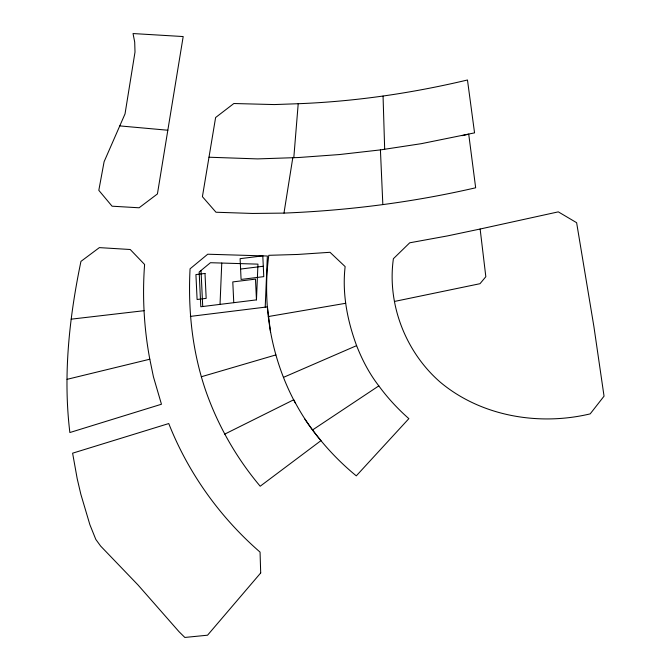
<?xml version="1.0" encoding="UTF-8"?>
<svg xmlns="http://www.w3.org/2000/svg" width="671" height="671" viewBox="0 0 671 671"><rect width="100%" height="100%" fill="white"/><g stroke="black" fill="none" stroke-linecap="round" stroke-linejoin="round"><path stroke-width="1.01" d="M220.029 304.382L221.765 263.049M256.456 299.878L257.958 264.139L210.434 262.713L199.17 272.023L200.805 306.756L256.456 299.878L255.483 279.119L232.787 281.921L233.768 302.68M265.213 307.159L267.36 256.012L207.725 254.217L190.061 268.819C187.922 310.262 192.292 351.612 205.804 390.925C217.966 425.682 236.477 458.067 260.197 486.223L320.99 440.621C310.363 428.123 301.279 414.309 293.73 399.765L224.684 434.145M293.806 157.702L298.209 103.72C355.269 101.514 411.935 93.185 467.469 79.992L474.556 132.866L421.262 143.686L380.423 149.901L339.467 154.548L298.494 157.526L257.589 158.901L209 157.224M298.209 103.72L274.296 104.567L233.852 103.519L215.617 117.517L202.407 196.67L215.987 212.237L252.522 213.453L283.976 213.101L292.799 157.735M167.825 130.233L183.191 36.553L133.034 33.55L134.703 42.08L135.005 52.07L125.032 113.885L104.097 161.736L98.813 190.338L112.074 206.198L139.098 207.784L157.425 193.936L167.825 130.233L119.765 125.905M312.627 429.91L378.821 385.884C387.595 397.861 397.718 408.84 408.865 418.645L356.293 475.856C336.439 459.593 319.153 440.377 304.852 419.09M283.573 377.32L356.603 345.64C347.301 320.537 342.034 293.395 345.137 266.597L330.015 252.296L297.807 254.452L268.794 255.315C262 305.682 271.168 358.088 295.265 402.885M201.359 376.75L275.882 354.917M67.058 379.333L149.809 359.211C143.946 328.035 142.235 296.096 144.601 264.475L130.233 249.503L99.367 247.616L80.948 261.388C69.281 317.5 62.906 375.374 69.868 432.535L161.459 404.236L153.424 376.783L149.809 359.211M461.942 135.685L468.727 134.183L475.664 187.779C412.774 202.332 348.459 210.493 283.976 213.101M480.134 229.021L447.574 235.89L409.721 242.801L393.391 258.712C386.949 304.231 405.678 352.166 440.344 382.244C481.241 416.431 539.065 426.085 590.195 413.873L604.043 396.167L593.91 326.618L576.624 222.697L558.306 211.86L480.134 229.021L485.829 276.712L480 283.699L394.598 301.422M268.274 316.553L345.649 303.292M240.595 269.054L263.284 266.253M190.329 316.402L267.435 306.882L270.556 332.405M71.168 319.17L144.122 310.681M378.821 385.884C369.385 373.73 362.214 359.924 356.603 345.64M201.023 270.497L202.717 306.513M380.423 149.901L382.831 204.496M383.057 96.096L384.676 149.23M260.7 572.95L207.549 635.202L184.835 637.45L178.998 631.663L137.991 584.944L100.633 546.068L95.81 539.409L89.88 524.697L80.822 494.192L77.19 478.666L72.611 453.185L168.756 423.552C188.316 473.063 219.887 517.207 260.054 552.107L260.7 572.95M262.797 255.869L240.109 258.671L241.082 279.438L263.778 276.637L262.797 255.869M204.999 273.449L195.924 274.573L197.098 299.492L206.173 298.369L204.999 273.449"/></g></svg>
